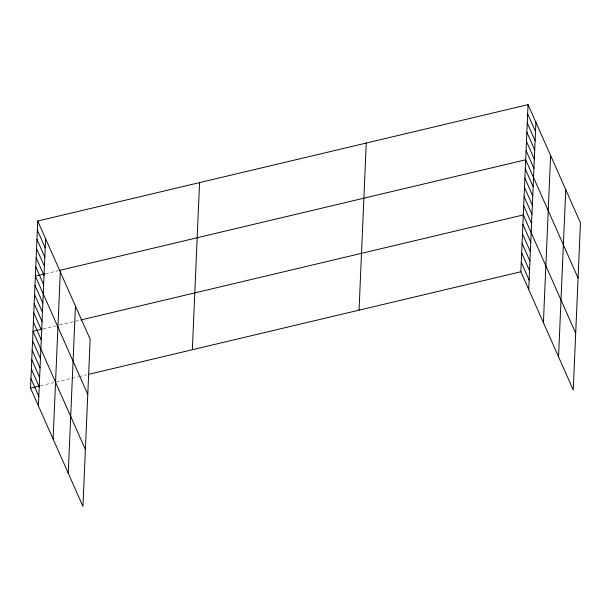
<?xml version="1.0" encoding="UTF-8"?>
<svg xmlns="http://www.w3.org/2000/svg" width="611" height="611" viewBox="0 0 611 611"><rect width="100%" height="100%" fill="white"/><g stroke="black" fill="none" stroke-linecap="round" stroke-linejoin="round"><path stroke-width="0.46" stroke-dasharray="3.06 2.29" d="M45.489 273.759L58.358 270.704M43.114 328.901L55.983 325.854M59.657 324.976L79.881 320.179M40.662 385.724L70.998 378.522M71.922 378.308L78.353 376.781M79.277 376.559L86.625 374.818"/><path stroke-width="0.92" d="M37.752 221.006L90.145 339.242L82.943 506.359L30.55 388.122L37.752 221.006L528.057 104.641L580.45 222.878L573.248 389.994L520.855 271.758L528.057 104.641M38.409 405.857L45.611 238.741M53.104 439.026L60.306 271.903M68.249 473.197L75.451 306.073M192.35 349.721L199.553 182.605M359.054 310.159L366.256 143.043M528.714 289.492L535.916 122.368M543.408 322.654L550.61 155.538M558.553 356.824L565.755 189.708M44.572 273.972L35.377 276.157L87.77 394.393M59.275 270.482L525.681 159.792L578.075 278.02M42.19 329.123L33.002 331.307L85.395 449.543M80.805 319.958L523.299 214.935L575.699 333.171M30.55 388.122L39.746 385.946M89.389 374.161L520.855 271.758M527.66 113.829L535.519 131.564M527.262 123.025L535.121 140.751M526.865 132.213L534.724 149.947M526.468 141.408L534.327 159.135M526.071 150.596L533.93 168.331M525.284 168.98L533.143 186.714M524.887 178.168L532.746 195.902M524.49 187.363L532.349 205.097M524.093 196.551L531.952 214.285M523.696 205.747L531.555 223.481M522.894 224.405L530.753 242.139M522.481 233.876L530.34 251.61M522.077 243.346L529.936 261.08M521.672 252.817L529.523 270.551M521.259 262.287L529.118 280.021M37.355 230.202L45.214 247.929M36.958 239.39L44.817 257.124M36.568 248.578L44.42 266.312M36.171 257.773L44.03 275.508M35.774 266.961L43.633 284.695M34.98 285.345L42.839 303.079M34.583 294.54L42.442 312.274M34.185 303.728L42.044 321.462M33.788 312.924L41.647 330.658M33.399 322.112L41.25 339.846M32.589 340.778L40.448 358.504M32.184 350.248L40.043 367.975M31.772 359.719L39.631 377.445M31.367 369.181L39.226 386.916M30.955 378.652L38.814 396.386"/></g></svg>
